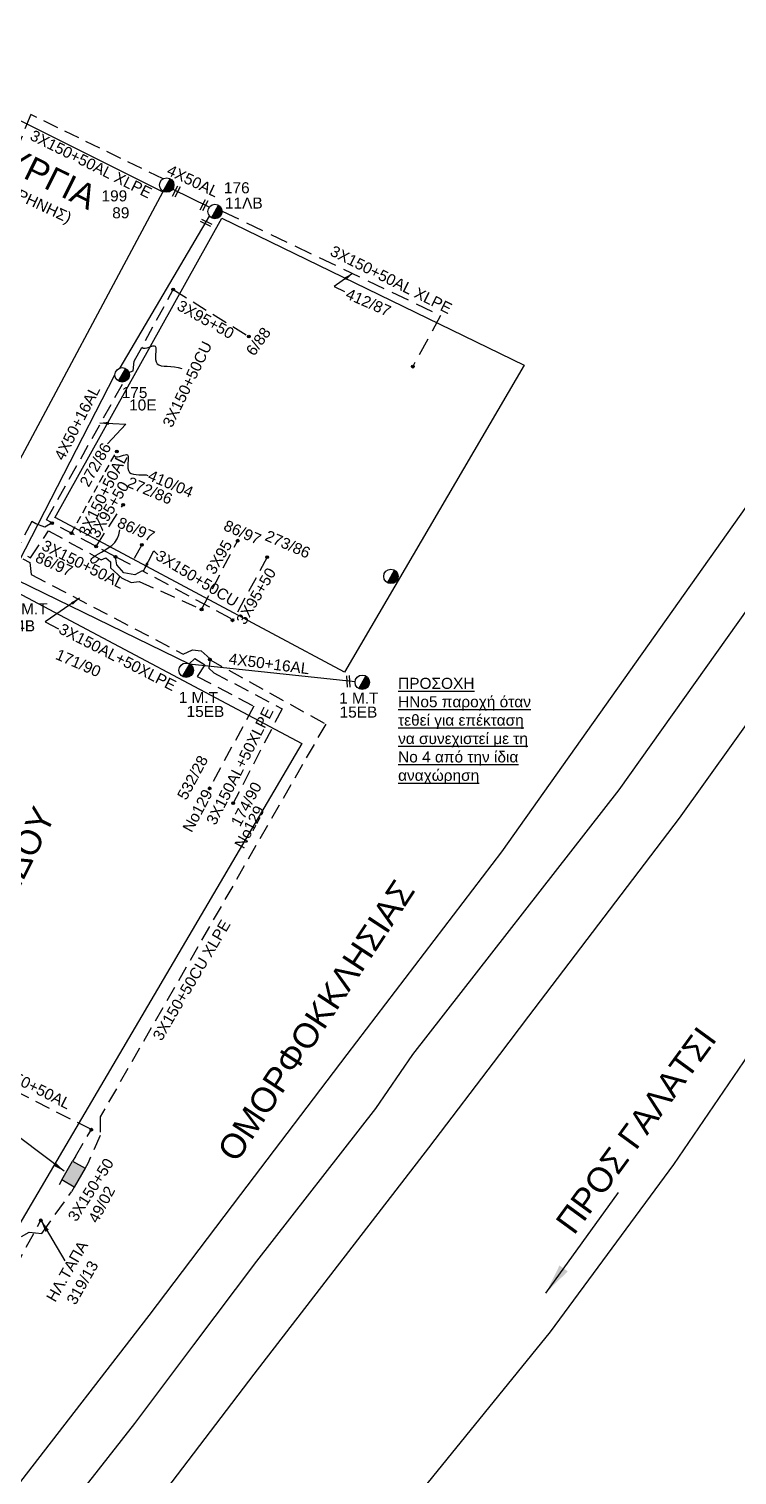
# Model space of a CAD drawing. Header units: millimetres. Extents: x 31 to 3826, y 22 to 1041.
# Drawn here: x 156.9 to 272.4, y 459.6 to 695.5 of the extents above; entities that cross this region are included whole.
import ezdxf

# ---------------------------------------------------------------- set-up
doc = ezdxf.new("R2010")
doc.units = ezdxf.units.MM
doc.linetypes.add('DASHED', pattern=[19.05, 12.7, -6.35])
for name, color, linetype in [('Link Box 4 Διευθύνσεων', 7, 'Continuous'), ('Άγνωστα', 7, 'Continuous'), ('Γυμνά εναέρια ΧΤ (3Φ)   4x50AL', 7, 'Continuous'), ('Γυμνά εναέρια ΧΤ και ΦΟΠ (3Φ)   4x50+16AL', 7, 'Continuous'), ('Επιγραφές - Σχήματα', 7, 'Continuous'), ('Καλώδια ΧΤ   3x150+50AL', 7, 'DASHED'), ('Καλώδια ΧΤ   3x150+50CU', 7, 'DASHED'), ('Καλώδια ΧΤ   3x150AL+50CU', 7, 'DASHED'), ('Καλώδια ΧΤ   3x150AL+50XLPE', 7, 'DASHED'), ('Μηχανική τομή', 7, 'Continuous'), ('Στύλος ΦΜ', 7, 'Continuous'), ('Στύλος ΦΜ @ 1', 7, 'Continuous'), ('Συνδέσεις', 7, 'Continuous'), ('Υπόβαθρο ΔΕΗ', 7, 'Continuous')]:
    doc.layers.add(name, color=color, linetype=linetype)
doc.styles.get("Standard").update_dxf_attribs({"font": 'arial.ttf'})
doc.linetypes.add('SYN_LINE', pattern='A,0.5,-0.0001,["/\\/\\/\\/",Standard,S=0.1,R=0,X=0,Y=-0.05],-0.25', length=0.7501)
doc.dimstyles.new('ISO-25', dxfattribs={"dimtxt": 2.5, "dimasz": 2.5, "dimexe": 1.25, "dimexo": 0.625, "dimtad": 1, "dimtxsty": 'Standard', "dimcen": 2.5, "dimadec": 0, "dimazin": 0, "dimtfac": 1, "dimtmove": 0, "dimatfit": 3, "dimfxl": 1, "dimarcsym": 0})

# ---------------------------------------------------------------- blocks, each defined once
blk = doc.blocks.new('LINK BOX 4 ΑΝΑΧΩΡΗΣΕΩΝ')
at = {"layer": 'Link Box 4 Διευθύνσεων', "ltscale": 40}
blk.add_hatch(color=256, dxfattribs=at).paths.add_polyline_path([(-3.54, 0), (-3.54, -4.67), (3.54, -4.67), (3.54, 0)])
for p, q in [((-3.54, 0), (-5.33, 0)), ((5.33, 0), (3.54, 0)), ((-3.54, -4.67), (-5.33, -4.67)), ((5.33, -4.67), (3.54, -4.67))]:
    blk.add_line(p, q, dxfattribs=at)
blk.add_lwpolyline([(-3.54, -4.67), (-3.54, 0), (3.54, 0), (3.54, -4.67)], close=True, dxfattribs=at)
blk = doc.blocks.new('_ΣΥΝΔΕΣΗ')
at = {"layer": 'Συνδέσεις', "linetype": 'SYN_LINE', "ltscale": 40}
blk.add_hatch(color=256, dxfattribs=at).paths.add_polyline_path([(0.5, -0.01, 1), (-0.5, -0.01, 1)])
at = {"layer": 'Συνδέσεις'}
blk.add_circle((0, -0.01), 0.5, dxfattribs=at)
blk = doc.blocks.new('ΥΠΑΡΧΩΝ ΤΣΙΜΕΝΤΕΝΙΟΣ ΣΤΥΛΟΣ')
at = {"layer": 'Στύλος ΦΜ'}
blk.add_hatch(color=7, dxfattribs=at).paths.add_polyline_path([(-1.29, -2.28, 0.574793), (2.62, 0, 0.268822), (1.3, 2.27)])
at = {"layer": 'Στύλος ΦΜ', "color": 7}
blk.add_line((-1.29, -2.28), (1.3, 2.27), dxfattribs=at)
blk.add_circle((0, 0), 2.62, dxfattribs=at)
at = {"layer": 'Στύλος ΦΜ', "flags": 4}
for tag, p in [('ΑΡΙΘΜΟΣ', (-4.68, 8.05)), ('ΤΥΠΟΣ', (-4.91, 3.03))]:
    blk.add_attdef(tag, p, '', height=4, dxfattribs=at)
blk = doc.blocks.new('ΜΗΧΑΝΙΚΗ ΤΟΜΗ')
at = {"layer": 'Μηχανική τομή', "ltscale": 40}
for p, q in [((-1.89, 0.78), (1.89, 0.78)), ((1.89, 0), (-1.89, 0))]:
    blk.add_line(p, q, dxfattribs=at)

msp = doc.modelspace()

# ---------------------------------------------------------------- linework, layer by layer
at = {"color": 6, "linetype": 'DASHED', "ltscale": 0.2}
msp.add_lwpolyline([(160.67, 614.94), (159.43, 614.23), (157.99, 614.81), (157.32, 615.2), (154.22, 609.29), (148.57, 612.26, 0.736967), (144.14, 613.01)], format="xyb", dxfattribs=at)
at = {"layer": 'Άγνωστα', "color": 6, "linetype": 'DASHED', "ltscale": 0.2}
for points in [[(180.4, 653.02), (192.82, 645.31)], [(171, 609.43), (159.71, 615.45), (172.33, 637.95)], [(167.82, 611.12), (172.24, 617.97)], [(175.27, 611.35), (173.44, 608.14), (171, 609.43)], [(195.71, 609.36), (190.11, 598.95)]]:
    msp.add_lwpolyline(points, dxfattribs=at)
at = {"layer": 'Άγνωστα', "ltscale": 0.2}
for points in [[(175.27, 643.6), (175.51, 643.46), (175.8, 643.44), (176.12, 643.5), (176.45, 643.6), (176.77, 643.72), (177.06, 643.81), (177.3, 643.83), (177.47, 643.76), (177.56, 643.56), (177.58, 643.25), (177.56, 642.87), (177.53, 642.45), (177.51, 642.01), (177.53, 641.59), (177.61, 641.21), (177.78, 640.92), (178.06, 640.72), (178.44, 640.6), (178.9, 640.54), (179.43, 640.5), (180, 640.47), (180.59, 640.42), (181.2, 640.31), (181.81, 640.13)], [(170.76, 625.88), (171, 625.74), (171.29, 625.72), (171.61, 625.77), (171.94, 625.88), (172.26, 625.99), (172.55, 626.08), (172.79, 626.11), (172.96, 626.03), (173.04, 625.83), (173.06, 625.53), (173.04, 625.15), (173.01, 624.72), (172.99, 624.29), (173.01, 623.86), (173.09, 623.49), (173.27, 623.19), (173.54, 622.99), (173.91, 622.88), (174.33, 622.83), (174.78, 622.82), (175.23, 622.82), (175.65, 622.82), (176, 622.79), (176.27, 622.71)]]:
    msp.add_lwpolyline(points, dxfattribs=at)
at = {"layer": 'Άγνωστα', "color": 2, "linetype": 'DASHED', "ltscale": 0.2}
msp.add_lwpolyline([(185.03, 600.85), (190.91, 612.06), (190.91, 612.06)], dxfattribs=at)
at = {"layer": 'Άγνωστα', "color": 30, "linetype": 'DASHED', "ltscale": 0.2}
msp.add_lwpolyline([(186.13, 592.76), (205.27, 582.13), (168.5, 518.09), (168.46, 515), (166.46, 510.45)], dxfattribs=at)
at = {"layer": 'Άγνωστα', "color": 173, "linetype": 'DASHED', "ltscale": 0.2}
msp.add_lwpolyline([(183.01, 591.97), (183.94, 592.83), (185.54, 591.79), (184.31, 589.92), (193.53, 585.07), (186.34, 571.66)], dxfattribs=at)
at = {"layer": 'Γυμνά εναέρια ΧΤ (3Φ)   4x50AL', "color": 62}
msp.add_lwpolyline([(186.25, 666.43), (180.3, 669.39)], dxfattribs=at)
at = {"layer": 'Γυμνά εναέρια ΧΤ και ΦΟΠ (3Φ)   4x50+16AL', "color": 62}
for points in [[(171.74, 640.23), (186.29, 665.01)], [(154.24, 606.69), (170.89, 639.1)]]:
    msp.add_lwpolyline(points, dxfattribs=at)
at = {"layer": 'Γυμνά εναέρια ΧΤ και ΦΟΠ (3Φ)   4x50+16AL', "color": 173}
msp.add_lwpolyline([(155, 605.59), (183.01, 591.97), (210.06, 589.07)], dxfattribs=at)
at = {"layer": 'Επιγραφές - Σχήματα'}
msp.add_lwpolyline([(168.27, 609.07), (168, 608.76), (167.77, 608.56), (167.56, 608.44), (167.39, 608.39), (167.25, 608.4), (167.14, 608.45), (167.06, 608.53), (167, 608.63), (166.97, 608.74), (166.98, 608.86), (167.03, 608.99), (167.13, 609.14), (167.29, 609.3), (167.52, 609.49), (167.83, 609.69), (168.22, 609.93), (168.7, 610.19), (169.24, 610.5), (169.81, 610.86), (170.36, 611.28), (170.85, 611.78), (171.26, 612.36), (171.55, 613.03), (171.68, 613.82)], dxfattribs=at)
at = {"layer": 'Καλώδια ΧΤ   3x150+50AL', "color": 2, "ltscale": 0.2}
msp.add_lwpolyline([(142.1, 614.17, -0.75614), (149.86, 613.07), (157.14, 609.24), (160.04, 613.67), (168.62, 608.94), (169.41, 609.23), (170.15, 608.58), (170.15, 607.62), (171.94, 605.99), (173.55, 605.23), (174.82, 605.42), (185.03, 600.85)], format="xyb", dxfattribs=at)
at = {"layer": 'Καλώδια ΧΤ   3x150+50AL', "color": 6, "ltscale": 0.2}
for points in [[(164.43, 511.61), (167.04, 515.98), (147.93, 525.65)], [(155.67, 498.52), (156.92, 499.23), (158.94, 499.04), (163.81, 505.82)]]:
    msp.add_lwpolyline(points, dxfattribs=at)
at = {"layer": 'Καλώδια ΧΤ   3x150+50AL', "color": 151, "ltscale": 0.2}
msp.add_lwpolyline([(132.67, 465.74), (138.29, 463.3), (138.29, 463.3), (138.29, 463.3), (158.8, 501.19), (158.8, 501.19), (158.61, 501.3)], dxfattribs=at)
at = {"layer": 'Καλώδια ΧΤ   3x150+50CU', "color": 6, "ltscale": 0.2}
for points in [[(173.18, 639.48), (173.84, 639.76), (174.04, 641.34), (180.4, 653.02)], [(190.11, 598.95), (189.7, 599.42), (175.33, 607.13), (174.14, 606.48), (172.34, 606.81), (171.2, 608.11), (171, 609.43)]]:
    msp.add_lwpolyline(points, dxfattribs=at)
at = {"layer": 'Καλώδια ΧΤ   3x150AL+50CU', "color": 6, "ltscale": 0.1}
msp.add_lwpolyline([(163.79, 613.27), (171.19, 626.66)], dxfattribs=at)
at = {"layer": 'Καλώδια ΧΤ   3x150AL+50XLPE', "color": 62, "ltscale": 0.2}
for points in [[(157.15, 681.57), (150.31, 664.47)], [(178.73, 671.08), (157.15, 681.57)]]:
    msp.add_lwpolyline(points, dxfattribs=at)
at = {"layer": 'Καλώδια ΧΤ   3x150AL+50XLPE', "color": 62, "ltscale": 0.23}
for points in [[(188.39, 665.79), (224.02, 648.78)], [(224.02, 648.78), (219.41, 640.36)]]:
    msp.add_lwpolyline(points, dxfattribs=at)
at = {"layer": 'Καλώδια ΧΤ   3x150AL+50XLPE', "color": 30, "ltscale": 0.2}
msp.add_lwpolyline([(143.28, 613.5, -0.830652), (149.15, 612.63), (157.02, 608.48), (157.25, 606.53), (182.02, 593.56), (183.53, 594.25), (184.94, 594.07), (186.44, 592.76), (186.22, 591.24), (186.22, 591.24), (187, 590.5), (198.16, 584.64), (190.18, 569.24)], format="xyb", dxfattribs=at)
at = {"layer": 'Υπόβαθρο ΔΕΗ'}
for points in [[(541.92, 1038.33), (369.98, 766.72), (340.08, 717.48), (313.37, 675.76), (275.77, 620.3), (233.93, 561.29), (208.74, 528.25), (191.35, 505.38), (176.41, 485.65), (155.47, 458.56), (134.01, 430.89), (115.71, 407.62), (95.22, 381.05), (69.05, 348.36)], [(143.99, 358.62), (130.52, 331.05), (122.94, 316.16), (116.1, 302.85), (109.73, 289.64), (90.39, 300.6), (121.68, 337.07), (147.89, 368.86), (165.6, 390.24), (189.09, 418.43), (214.31, 448.93), (241.94, 482.97), (262.05, 510.3), (274.28, 528.25), (314.92, 584.02), (314.92, 584.02), (356.82, 648.52), (405.75, 726.24), (588.85, 1020.43)], [(107.21, 644.6), (107.37, 645), (132.4, 692.05), (178.71, 668.95), (152.32, 619.58), (107.21, 644.6)], [(161.11, 615.76), (188.31, 664.65), (237.66, 640.66), (208.31, 590.61), (161.16, 615.85)], [(163.85, 454.91), (174.13, 468.05), (183.76, 480.85), (194.04, 494.5), (213.43, 519.44), (219.47, 528.25), (253.12, 571.41), (309.65, 650.84)], [(154.87, 603.68), (201.35, 578.99), (155.23, 500.41), (121.08, 517.54), (147.35, 565.88), (141.04, 579.41), (154.87, 603.68)], [(285.24, 597.94), (262.95, 566.8), (238.36, 534.49), (233.61, 528.25), (222.03, 513.03), (193.54, 476.08), (169.43, 444.38)]]:
    msp.add_lwpolyline(points, dxfattribs=at)

# ---------------------------------------------------------------- block references
at = {"layer": 'Link Box 4 Διευθύνσεων', "xscale": 0.5000000000000095, "yscale": 0.5000000000000095, "zscale": 0.5000000000000095, "rotation": 60.23423825436786}
msp.add_blockref('LINK BOX 4 ΑΝΑΧΩΡΗΣΕΩΝ', (163.11, 509.3), dxfattribs=at)
at = {"layer": 'Μηχανική τομή'}
for p, xscale, yscale, zscale, rotation in [((181.08, 668.92), 0.4999999999999964, 0.4999999999999964, 0.4999999999999964, 62.34572969746458), ((185.59, 666.67), 0.4999999999999964, 0.4999999999999964, 0.4999999999999964, 62.34572969746458), ((185.68, 663.73), 0.4999999999999813, 0.4999999999999813, 0.4999999999999813, 334.0941062333031), ((209.15, 589.1), 0.5000000000000258, 0.5000000000000258, 0.5000000000000258, 93.61098091058086)]:
    msp.add_blockref('ΜΗΧΑΝΙΚΗ ΤΟΜΗ', p, dxfattribs=dict(at, xscale=xscale, yscale=yscale, zscale=zscale, rotation=rotation))
at = {"layer": 'Στύλος ΦΜ @ 1', "ltscale": 40}
ref = msp.add_blockref('ΥΠΑΡΧΩΝ ΤΣΙΜΕΝΤΕΝΙΟΣ ΣΤΥΛΟΣ', (179.33, 670.07), dxfattribs=dict(at, xscale=0.4499999999998181, yscale=0.4499999999998181, zscale=0.4499999999998181))
ref.add_attrib('ΤΥΠΟΣ', '199', (168.7, 667.4), dxfattribs={"layer": 'Στύλος ΦΜ', "height": 1.8, "flags": 4})
ref.add_attrib('ΑΡΙΘΜΟΣ', '89', (170.45, 664.64), dxfattribs={"layer": 'Στύλος ΦΜ', "height": 1.8, "flags": 4})
ref = msp.add_blockref('ΥΠΑΡΧΩΝ ΤΣΙΜΕΝΤΕΝΙΟΣ ΣΤΥΛΟΣ', (187.21, 665.75), dxfattribs=dict(at, xscale=0.4499999999998181, yscale=0.4499999999998181, zscale=0.4499999999998181))
ref.add_attrib('ΤΥΠΟΣ', '176', (188.67, 668.72), dxfattribs={"layer": 'Στύλος ΦΜ', "height": 1.8, "flags": 4})
ref.add_attrib('ΑΡΙΘΜΟΣ', '11ΛB', (188.84, 666.23), dxfattribs={"layer": 'Στύλος ΦΜ', "height": 1.8, "flags": 4})
ref = msp.add_blockref('ΥΠΑΡΧΩΝ ΤΣΙΜΕΝΤΕΝΙΟΣ ΣΤΥΛΟΣ', (172.07, 639.1), dxfattribs=dict(at, xscale=0.4499999999998181, yscale=0.4499999999998181, zscale=0.4499999999998181))
ref.add_attrib('ΤΥΠΟΣ', '10E', (173.2, 633.29), dxfattribs={"layer": 'Στύλος ΦΜ', "height": 1.8, "flags": 4})
ref.add_attrib('ΑΡΙΘΜΟΣ', '175', (171.99, 635.31), dxfattribs={"layer": 'Στύλος ΦΜ', "height": 1.8, "flags": 4})
ref = msp.add_blockref('ΥΠΑΡΧΩΝ ΤΣΙΜΕΝΤΕΝΙΟΣ ΣΤΥΛΟΣ', (153.82, 605.59), dxfattribs=dict(at, xscale=0.4499999999998181, yscale=0.4499999999998181, zscale=0.4499999999998181))
ref.add_attrib('ΤΥΠΟΣ', '14B', (153.39, 597.26), dxfattribs={"layer": 'Στύλος ΦΜ', "height": 1.8, "flags": 4})
ref.add_attrib('ΑΡΙΘΜΟΣ', '2 M.T', (153.48, 600.05), dxfattribs={"layer": 'Στύλος ΦΜ', "height": 1.8, "flags": 4})
at = {"layer": 'Στύλος ΦΜ @ 1', "ltscale": 40, "xscale": 0.4499999999998181, "yscale": 0.4499999999998181, "zscale": 0.4499999999998181}
msp.add_blockref('ΥΠΑΡΧΩΝ ΤΣΙΜΕΝΤΕΝΙΟΣ ΣΤΥΛΟΣ', (215.91, 606.22), dxfattribs=at)
at = {"layer": 'Στύλος ΦΜ @ 1', "ltscale": 40}
ref = msp.add_blockref('ΥΠΑΡΧΩΝ ΤΣΙΜΕΝΤΕΝΙΟΣ ΣΤΥΛΟΣ', (182.5, 590.91), dxfattribs=dict(at, xscale=0.4499999999998181, yscale=0.4499999999998181, zscale=0.4499999999998181))
ref.add_attrib('ΤΥΠΟΣ', '1 M.T', (181.29, 585.57), dxfattribs={"layer": 'Στύλος ΦΜ', "height": 1.8, "flags": 4})
ref.add_attrib('ΑΡΙΘΜΟΣ', '15EB', (182.58, 583.29), dxfattribs={"layer": 'Στύλος ΦΜ', "height": 1.8, "flags": 4})
ref = msp.add_blockref('ΥΠΑΡΧΩΝ ΤΣΙΜΕΝΤΕΝΙΟΣ ΣΤΥΛΟΣ', (211.23, 588.95), dxfattribs=dict(at, xscale=0.4499999999998181, yscale=0.4499999999998181, zscale=0.4499999999998181))
ref.add_attrib('ΤΥΠΟΣ', '1 M.T', (207.45, 585.47), dxfattribs={"layer": 'Στύλος ΦΜ', "height": 1.8, "flags": 4})
ref.add_attrib('ΑΡΙΘΜΟΣ', '15EB', (207.54, 583.19), dxfattribs={"layer": 'Στύλος ΦΜ', "height": 1.8, "flags": 4})
at = {"layer": 'Συνδέσεις', "xscale": 0.4499999999998181, "yscale": 0.4499999999998181, "zscale": 0.4499999999998181}
for p in [(180.4, 653.03), (192.73, 645.35), (219.5, 640.45), (171.18, 626.61), (172.23, 617.92), (160.62, 614.93), (163.79, 613.28), (167.82, 611.13), (175.28, 611.36), (190.91, 612.06), (171, 609.44), (195.71, 609.37), (185.03, 600.85), (190.06, 599.06), (186.37, 592.66), (186.34, 571.66), (190.18, 569.24), (167.04, 515.98), (158.8, 501.19)]:
    msp.add_blockref('_ΣΥΝΔΕΣΗ', p, dxfattribs=at)

# ---------------------------------------------------------------- texts
at = {"layer": 'Άγνωστα', "color": 7, "char_height": 1.8, "width": 168.3718, "attachment_point": 1}
for s, insert, rotation in [('3X95+50', (181.71, 651.41), 330.6739), ('3X95+50', (166.57, 613.22), 59.4277), ('3X95', (185.57, 607.29), 59.4277), ('3X95+50', (190.55, 599.11), 59.4277), ('3X150+50CU XLPE', (176.94, 531.23), 59.4277)]:
    msp.add_mtext(s, dxfattribs=dict(at, insert=insert, rotation=rotation))
at = {"layer": 'Γυμνά εναέρια ΧΤ (3Φ)   4x50AL', "color": 7, "insert": (179.95, 673.47), "char_height": 1.8, "width": 168.3718, "attachment_point": 1, "rotation": 334.6199}
msp.add_mtext('4X50AL', dxfattribs=at)
at = {"layer": 'Γυμνά εναέρια ΧΤ και ΦΟΠ (3Φ)   4x50+16AL', "color": 7, "char_height": 1.8, "width": 168.3718, "attachment_point": 1}
for insert, rotation in [((160.9, 625.81), 62.802), ((189.61, 593.72), 352.6929)]:
    msp.add_mtext('4X50+16AL', dxfattribs=dict(at, insert=insert, rotation=rotation))
at = {"layer": 'Επιγραφές - Σχήματα', "attachment_point": 1}
for s, insert, char_height, width, rotation in [('\\pt12;ΠΑΝΟΥΡΓΙΑ', (139.74, 683.75), 4, 157.7424, 333.5637), ('412/87', (209.07, 653.29), 1.8, 17.1183, 336.4628), ('6/88', (192.12, 643.09), 1.8, 17.1183, 54.4725), ('272/86', (165.03, 621.54), 1.8, 17.1183, 60.6512), ('410/04', (176.8, 623.67), 1.8, 17.1183, 337.1126), ('272/86', (173.39, 622.55), 1.8, 17.1183, 337.1126), ('86/97', (171.82, 615.98), 1.8, 17.1183, 336.4628), ('86/97', (189.17, 615.5), 1.8, 17.1183, 336.4628), ('273/86', (195.92, 613.83), 1.8, 17.1183, 336.4628), ('86/97', (158.46, 610.31), 1.8, 17.1183, 336.4628), ('171/90', (161.75, 594.46), 1.8, 17.1183, 336.4628), ('532/28', (180.94, 570.45), 1.8, 17.1183, 61.8705), ('No129', (181.82, 565.17), 1.8, 17.1183, 61.8705), ('174/90', (189.7, 566.11), 1.8, 17.1183, 61.8705), ('ΑΡΙΣΤΕΙΔΟΥ', (143.02, 539.52), 4, 157.7424, 63.5637), ('No129', (190.28, 562.5), 1.8, 17.1183, 61.8705), ('\\pt12;ΟΜΟΡΦΟΚΚΛΗΣΙΑΣ', (187.39, 512.62), 4, 157.7424, 56.7191), ('ΠΡΟΣ ΓΑΛΑΤΣΙ', (242.54, 500.98), 4, 88.0937, 53.8706), ('49/02', (166.44, 501.43), 1.8, 17.1183, 61.8705)]:
    msp.add_mtext(s, dxfattribs=dict(at, insert=insert, char_height=char_height, width=width, rotation=rotation))
at = {"layer": 'Επιγραφές - Σχήματα', "color": 1, "insert": (148.48, 672.72), "char_height": 1.8, "width": 30.0034, "attachment_point": 1, "rotation": 334.8048}
msp.add_mtext('(ΑΓ. ΕΙΡΗΝΗΣ)', dxfattribs=at)
at = {"layer": 'Επιγραφές - Σχήματα', "color": 1, "insert": (217.08, 589.68), "char_height": 1.8, "width": 30.0034, "attachment_point": 1}
msp.add_mtext('{\\LΠΡΟΣΟΧΗ\\PΗΝο5 παροχή όταν \\Pτεθεί για επέκταση\\Pνα συνεχιστεί με τη\\PΝο 4 από την ίδια\\Pαναχώρηση}', dxfattribs=at)
at = {"layer": 'Επιγραφές - Σχήματα', "color": 0, "linetype": 'SYN_LINE', "lineweight": -3, "ltscale": 20, "char_height": 1.8, "attachment_point": 1, "rotation": 60.1293}
for s, insert in [('ΗΛ.ΤΑΠΑ', (159.58, 488.6)), ('319/13', (162.88, 488.14))]:
    msp.add_mtext_dynamic_manual_height_columns(s, width=12.3467, gutter_width=12.5, heights=[0], dxfattribs=dict(at, insert=insert))
at = {"layer": 'Καλώδια ΧΤ   3x150+50AL', "color": 7, "char_height": 1.8, "width": 168.3718, "attachment_point": 1}
for s, insert, rotation in [('3X150+50AL', (164.84, 613.4), 63.4187), ('3X150+50AL', (159.58, 612.27), 333.451), ('3X150+50AL', (150.89, 527.46), 333.0799), ('3X150+50', (163.08, 501.8), 57.4785)]:
    msp.add_mtext(s, dxfattribs=dict(at, insert=insert, rotation=rotation))
at = {"layer": 'Καλώδια ΧΤ   3x150+50CU', "color": 7, "char_height": 1.8, "width": 168.3718, "attachment_point": 1}
for insert, rotation in [((178.57, 631.15), 64.0903), ((178.31, 610.64), 328.4476)]:
    msp.add_mtext('3X150+50CU', dxfattribs=dict(at, insert=insert, rotation=rotation))
at = {"layer": 'Καλώδια ΧΤ   3x150AL+50XLPE', "color": 7, "char_height": 1.8}
for s, insert, width, attachment_point, rotation in [('3X150+50AL XLPE', (157.68, 679.15), 168.3718, 1, 333.4511), ('3X150+50AL XLPE', (206.63, 660.29), 168.3718, 1, 333.4511), ('3X150AL+50XLPE', (171.32, 593.05), 27.8484, 5, 332.8576), ('3X150AL+50XLPE', (191.26, 575.3), 27.8484, 5, 63.0606)]:
    msp.add_mtext(s, dxfattribs=dict(at, insert=insert, width=width, attachment_point=attachment_point, rotation=rotation))

# ---------------------------------------------------------------- leaders
at = {"layer": 'Επιγραφές - Σχήματα'}
for points, override in [([(209.65, 655.64), (206.65, 653.49), (208.31, 652.69)], {"dimasz": 1.5, "dimgap": 0.625, "dimtad": 0}), ([(168.43, 631.27), (172.68, 631.06), (169.68, 627.83)], {"dimasz": 1.5, "dimgap": 0.625, "dimtad": 0}), ([(175.5, 607.04), (177.25, 610.42), (177.91, 609.77)], {"dimasz": 1.5, "dimgap": 0.625, "dimtad": 0}), ([(165.12, 602.66), (159.49, 598.82), (161.66, 597.67)], {"dimasz": 1.5, "dimgap": 0.625, "dimtad": 0}), ([(162.61, 509.19), (155.53, 514.52)], {"dimasz": 2, "dimgap": 0.625, "dimtad": 0}), ([(158.8, 501.19), (162.74, 494.6)], {"dimasz": 2, "dimgap": 0.625, "dimtad": 0})]:
    msp.add_leader(points, dimstyle='ISO-25', override=override, dxfattribs=at)
at = {"layer": 'Επιγραφές - Σχήματα', "ltscale": 40}
msp.add_leader([(241.15, 489.29), (253.02, 505.74)], dimstyle='ISO-25', override={"dimasz": 5, "dimtad": 0}, dxfattribs=at)

doc.saveas('drawing.dxf')
